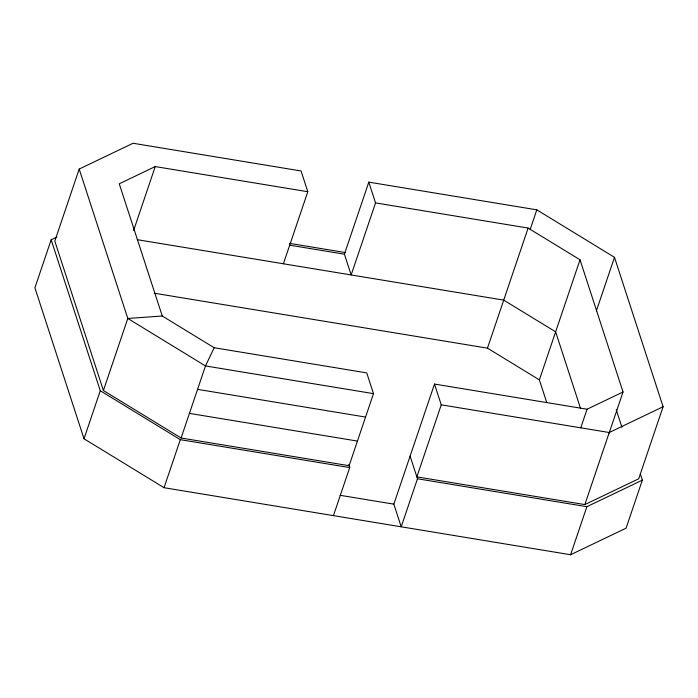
<?xml version="1.0" encoding="UTF-8"?>
<svg xmlns="http://www.w3.org/2000/svg" width="698" height="698" viewBox="0 0 698 698"><rect width="100%" height="100%" fill="white"/><g stroke="black" fill="none" stroke-linecap="round" stroke-linejoin="round"><path stroke-width="1.05" d="M57 236.971L51.163 239.772L34.9 287.812L84.013 438.78L164.047 487.701L570.606 554.736L626.089 528.168L642.352 480.128L640.336 473.925M283.405 263.783L307.801 191.723L301.047 170.966L133.048 143.264L79.197 169.056L54.802 241.115L103.409 390.522L181.105 438.004L349.096 465.706L373.491 393.646L366.738 372.889L214.173 347.735L162.268 316.011L127.795 318.463L103.409 390.522M133.641 230.392L155.244 166.569L307.801 191.723M84.013 438.78L100.276 390.74L51.163 239.772M164.047 487.701L180.311 439.661L100.276 390.74M181.105 438.004L205.491 365.944L214.173 347.735M375.559 202.9L351.164 274.951L344.411 254.194L368.806 182.134L536.806 209.836L614.493 257.326L663.1 406.733L638.714 478.793L584.854 504.584L416.854 476.882L441.249 404.823L434.496 384.057L587.053 409.22L623.035 391.988L580.021 259.778L528.116 228.054L375.559 202.9L368.806 182.134M333.452 515.63L349.715 467.59L348.703 464.502M410.101 456.117L417.474 478.767L401.21 526.807L393.846 504.157L434.496 384.057M546.77 402.598L539.371 379.878L487.466 348.154L528.116 228.054M530.183 229.398L536.806 209.836M539.371 379.878L580.021 259.778M596.38 310.854L614.493 257.326M580.78 427.743L587.053 409.22M584.854 504.584L609.241 432.524L663.1 406.733M609.101 433.161L623.035 391.988M570.606 554.736L586.87 506.696L642.352 480.128M155.244 166.569L119.262 183.792L162.268 316.011M289.487 243.349L345.414 252.571M289.565 245.155L344.411 254.194M137.297 239.684L503.729 300.114L555.634 331.838L580.5 408.269M154.345 293.221L487.466 348.154M373.491 393.646L205.491 365.944L127.795 318.463L79.197 169.056M441.249 404.823L609.241 432.524M197.569 389.362L365.56 417.064M189.437 413.382L357.428 441.084M180.311 439.661L349.715 467.59M417.474 478.767L586.87 506.696M340.066 495.292L393.846 504.157M616.247 409.752L621.953 427.272"/></g></svg>
